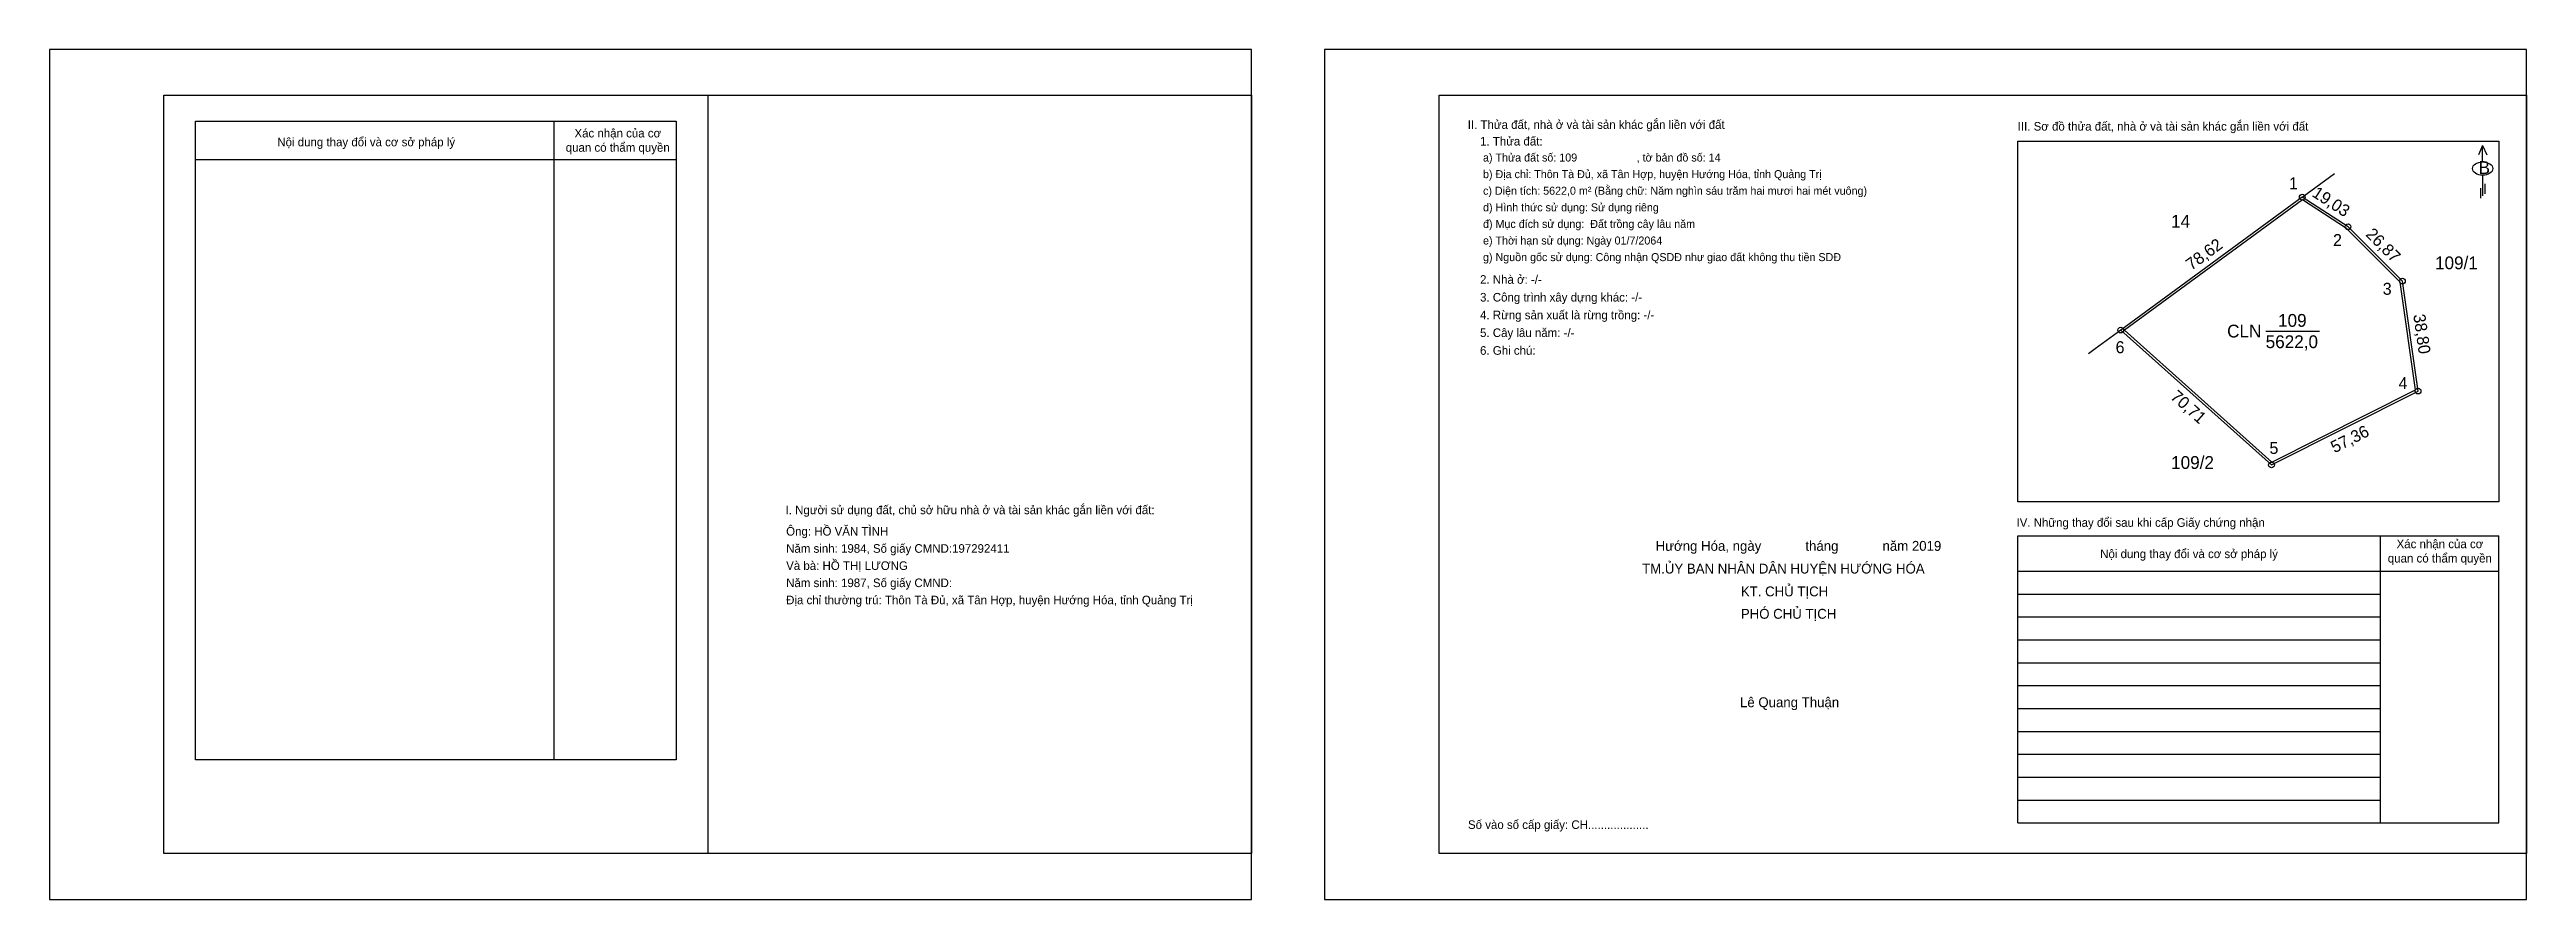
# Model space of a CAD drawing. Extents: x 553313 to 554178, y 1840375 to 1840672.
import ezdxf

# ---------------------------------------------------------------- set-up
doc = ezdxf.new("R2010")
doc.units = 0
for name, color, linetype in [('Level 1', 7, 'Continuous'), ('Level 11', 7, 'Continuous'), ('Level 12', 7, 'Continuous'), ('Level 13', 7, 'Continuous'), ('Level 14', 7, 'Continuous'), ('Level 15', 7, 'Continuous'), ('Level 16', 7, 'Continuous'), ('Level 17', 7, 'Continuous'), ('Level 18', 7, 'Continuous'), ('Level 2', 7, 'Continuous'), ('Level 3', 7, 'Continuous'), ('Level 4', 7, 'Continuous'), ('Level 5', 7, 'Continuous'), ('Level 6', 7, 'Continuous'), ('Level 8', 7, 'Continuous')]:
    doc.layers.add(name, color=color, linetype=linetype)

msp = doc.modelspace()

# ---------------------------------------------------------------- linework, layer by layer
at = {"layer": 'Level 1'}
for p, q in [((553363.77, 1840646.92), (553531.77, 1840646.92)), ((553363.77, 1840423.71), (553363.77, 1840646.92)), ((553531.77, 1840646.92), (553531.77, 1840423.71)), ((553363.77, 1840633.54), (553531.77, 1840633.54)), ((554000.65, 1840502.01), (554168.65, 1840502.01)), ((554127.2, 1840502.01), (554127.2, 1840401.69)), ((554000.65, 1840489.65), (554168.65, 1840489.65)), ((554000.65, 1840481.65), (554127.2, 1840481.65)), ((554000.65, 1840473.65), (554127.2, 1840473.65)), ((554000.65, 1840465.65), (554127.2, 1840465.65)), ((554000.65, 1840457.65), (554127.2, 1840457.65)), ((554000.65, 1840449.65), (554127.2, 1840449.65)), ((554000.65, 1840441.65), (554127.2, 1840441.65)), ((554000.65, 1840433.65), (554127.2, 1840433.65)), ((554000.65, 1840425.65), (554127.2, 1840425.65)), ((554000.65, 1840417.65), (554127.2, 1840417.65)), ((554000.65, 1840409.65), (554127.2, 1840409.65))]:
    msp.add_line(p, q, dxfattribs=at)
for points in [[(553489.05, 1840646.92), (553489.05, 1840423.71)], [(554000.65, 1840401.69), (554000.65, 1840502.01)], [(554168.65, 1840401.69), (554168.65, 1840502.01)], [(553531.77, 1840423.71), (553363.77, 1840423.71)]]:
    msp.add_lwpolyline(points, dxfattribs=at)
at = {"layer": 'Level 11'}
for centre in [(554100.02, 1840620.34), (554116, 1840610), (554135, 1840591), (554036.57, 1840573.91), (554140.49, 1840552.59), (554089.27, 1840526.76)]:
    msp.add_circle(centre, 1, dxfattribs=at)
at = {"layer": 'Level 12'}
for p, q in [((554100.02, 1840620.34), (554111.3, 1840628.59)), ((554036.57, 1840573.91), (554027.67, 1840567.39)), ((554027.67, 1840567.39), (554025.3, 1840565.65))]:
    msp.add_line(p, q, dxfattribs=at)
at = {"layer": 'Level 15'}
msp.add_line((554087.23, 1840573.55), (554106.03, 1840573.55), dxfattribs=at)
at = {"layer": 'Level 17'}
msp.add_lwpolyline([(554139.62, 1840553.05), (554134.25, 1840590.62), (554115.49, 1840609.37), (554100.05, 1840619.37), (554037.84, 1840573.85), (554089.4, 1840527.72)], close=True, dxfattribs=at)
at = {"layer": 'Level 18'}
for p, q in [((554100.02, 1840620.34), (554036.57, 1840573.91)), ((554116, 1840610), (554100.02, 1840620.34)), ((554135, 1840591), (554116, 1840610)), ((554140.49, 1840552.59), (554135, 1840591)), ((554036.57, 1840573.91), (554089.27, 1840526.76)), ((554089.27, 1840526.76), (554140.49, 1840552.59))]:
    msp.add_line(p, q, dxfattribs=at)
at = {"layer": 'Level 2'}
for p, q in [((553798.36, 1840655.93), (554178.36, 1840655.93)), ((553798.36, 1840390.93), (553798.36, 1840655.93)), ((554000.65, 1840513.84), (554000.65, 1840639.95)), ((554000.65, 1840639.95), (554168.65, 1840639.95)), ((554168.65, 1840639.95), (554168.65, 1840513.84)), ((554168.65, 1840513.84), (554000.65, 1840513.84))]:
    msp.add_line(p, q, dxfattribs=at)
msp.add_lwpolyline([(553732.77, 1840390.94), (553352.77, 1840390.94), (553352.77, 1840655.94), (553732.77, 1840655.94)], close=True, dxfattribs=at)
for points in [[(553542.77, 1840655.94), (553542.77, 1840390.94)], [(554178.36, 1840655.93), (554178.36, 1840390.93), (553798.36, 1840390.93)]]:
    msp.add_lwpolyline(points, dxfattribs=at)
at = {"layer": 'Level 3'}
msp.add_lwpolyline([(553312.77, 1840671.93), (553312.77, 1840374.93), (553732.77, 1840374.93), (553732.77, 1840671.93)], close=True, dxfattribs=at)
at = {"layer": 'Level 4'}
msp.add_lwpolyline([(553758.36, 1840671.93), (553758.36, 1840374.93), (554178.36, 1840374.93), (554178.36, 1840671.93)], close=True, dxfattribs=at)
at = {"layer": 'Level 5'}
for p, q in [((554163.02, 1840638.34), (554161.57, 1840635.15)), ((554163.02, 1840632.68), (554163.02, 1840638.34)), ((554163.02, 1840638.34), (554164.48, 1840635.15)), ((554163.05, 1840628), (554163.05, 1840620.86)), ((554162.29, 1840623.53), (554162.29, 1840620.04)), ((554163.86, 1840625.01), (554163.86, 1840621.53)), ((554000.65, 1840401.69), (554168.65, 1840401.69))]:
    msp.add_line(p, q, dxfattribs=at)
msp.add_ellipse((554163.05, 1840630.33), major_axis=(3.55, 0), ratio=0.655849, dxfattribs=at)

# ---------------------------------------------------------------- texts
at = {"layer": 'Level 1'}
for s, height, p in [('Xác nhận của cơ ', 3, (553496.21, 1840641.21)), ('Nội dung thay đổi và cơ sở pháp lý', 3, (553392.37, 1840638.11)), ('quan có thẩm quyền', 3, (553493.16, 1840636.21)), ('I. Người sử dụng đất, chủ sở hữu nhà ở và tài sản khác gắn liền với đất:', 3, (553569.98, 1840509.55)), ('IV. Những thay đổi sau khi cấp Giấy chứng nhận', 3, (554000.15, 1840505.15)), ('Nội dung thay đổi và cơ sở pháp lý', 3, (554029.39, 1840494.21)), ('quan có thẩm quyền', 3, (554129.92, 1840492.67)), ('Xác nhận của cơ ', 3, (554132.97, 1840497.67)), ('Lê Quang Thuận', 3.4537, (553903.52, 1840442.12))]:
    msp.add_text(s, height=height, dxfattribs=at).set_placement(p)
at = {"layer": 'Level 13'}
for s, p in [('1', (554095.39, 1840623.09)), ('2', (554110.76, 1840603.24)), ('3', (554128.14, 1840586.22)), ('6', (554034.78, 1840565.82)), ('4', (554133.68, 1840553.27)), ('5', (554088.55, 1840530.61))]:
    msp.add_text(s, height=4.19, dxfattribs=at).set_placement(p)
at = {"layer": 'Level 14'}
msp.add_text('14', height=4.471, dxfattribs=at).set_placement((554054.16, 1840609.67))
at = {"layer": 'Level 15'}
for s, p in [('CLN', (554073.76, 1840571.31)), ('109', (554091.56, 1840575.04)), ('5622,0', (554087.23, 1840567.59))]:
    msp.add_text(s, height=4.471, dxfattribs=at).set_placement(p)
at = {"layer": 'Level 16'}
for s, rotation, p in [('19,03', 327.09476, (554103.11, 1840620.84)), ('26,87', 315, (554121.9, 1840607.07)), ('78,62', 36.19507, (554061.27, 1840594.58)), ('38,80', 278.13428, (554138.8, 1840579.2)), ('70,71', 318.18142, (554053.67, 1840550.17)), ('57,36', 26.76159, (554111.29, 1840530.82))]:
    msp.add_text(s, height=4.191, rotation=rotation, dxfattribs=at).set_placement(p)
at = {"layer": 'Level 5'}
for s, height, p in [('II. Thửa đất, nhà ở và tài sản khác gắn liền với đất', 3, (553808.38, 1840644.2)), ('III. Sơ đồ thửa đất, nhà ở và tài sản khác gắn liền với đất', 3, (554000.56, 1840643.6)), ('B', 4.5, (554161.61, 1840628.43)), ('Hướng Hóa, ngày            tháng            năm 2019', 3.4537, (553874.04, 1840496.76)), ('TM.ỦY BAN NHÂN DÂN HUYỆN HƯỚNG HÓA', 3.4537, (553869.31, 1840488.82)), ('KT. CHỦ TỊCH', 3.4537, (553903.83, 1840480.85)), ('PHÓ CHỦ TỊCH', 3.4537, (553903.83, 1840473.02)), ('Số vào sổ cấp giấy: CH...................', 3, (553808.47, 1840399.57))]:
    msp.add_text(s, height=height, dxfattribs=at).set_placement(p)
at = {"layer": 'Level 6'}
for s, height, p in [('1. Thửa đất: ', 3, (553812.68, 1840638.39)), (' a) Thửa đất số: 109                    , tờ bản đồ số: 14', 2.8, (553812.68, 1840632.79)), (' b) Địa chỉ: Thôn Tà Đủ, xã Tân Hợp, huyện Hướng Hóa, tỉnh Quảng Trị', 2.8, (553812.68, 1840626.99)), (' c) Diện tích: 5622,0 m² (Bằng chữ: Năm nghìn sáu trăm hai mươi hai mét vuông)', 2.8, (553812.68, 1840621.19)), (' d) Hình thức sử dụng: Sử dụng riêng', 2.8, (553812.68, 1840615.39)), (' đ) Mục đích sử dụng:  Đất trồng cây lâu năm', 2.8, (553812.68, 1840609.59)), (' e) Thời hạn sử dụng: Ngày 01/7/2064', 2.8, (553812.68, 1840603.79)), (' g) Nguồn gốc sử dụng: Công nhận QSDĐ như giao đất không thu tiền SDĐ', 2.8, (553812.68, 1840597.99)), ('2. Nhà ở: -/-', 3, (553812.68, 1840590.08)), ('3. Công trình xây dựng khác: -/-', 3, (553812.68, 1840583.87)), ('4. Rừng sản xuất là rừng trồng: -/-', 3, (553812.68, 1840577.67)), ('5. Cây lâu năm: -/-', 3, (553812.68, 1840571.47)), ('6. Ghi chú:', 3, (553812.68, 1840565.27)), ('Ông: HỒ VĂN TÌNH', 3, (553570.19, 1840502.08)), ('Năm sinh: 1984, Số giấy CMND:197292411', 3, (553570.19, 1840496.08)), ('Và bà: HỒ THỊ LƯƠNG', 3, (553570.19, 1840490.08)), ('Năm sinh: 1987, Số giấy CMND:', 3, (553570.19, 1840484.08)), ('Địa chỉ thường trú: Thôn Tà Đủ, xã Tân Hợp, huyện Hướng Hóa, tỉnh Quảng Trị', 3, (553570.19, 1840478.08))]:
    msp.add_text(s, height=height, dxfattribs=at).set_placement(p)
at = {"layer": 'Level 8'}
for s, p in [('109/1', (554146.41, 1840595.15)), ('109/2', (554054.19, 1840525.38))]:
    msp.add_text(s, height=4.471, dxfattribs=at).set_placement(p)

doc.saveas('drawing.dxf')
